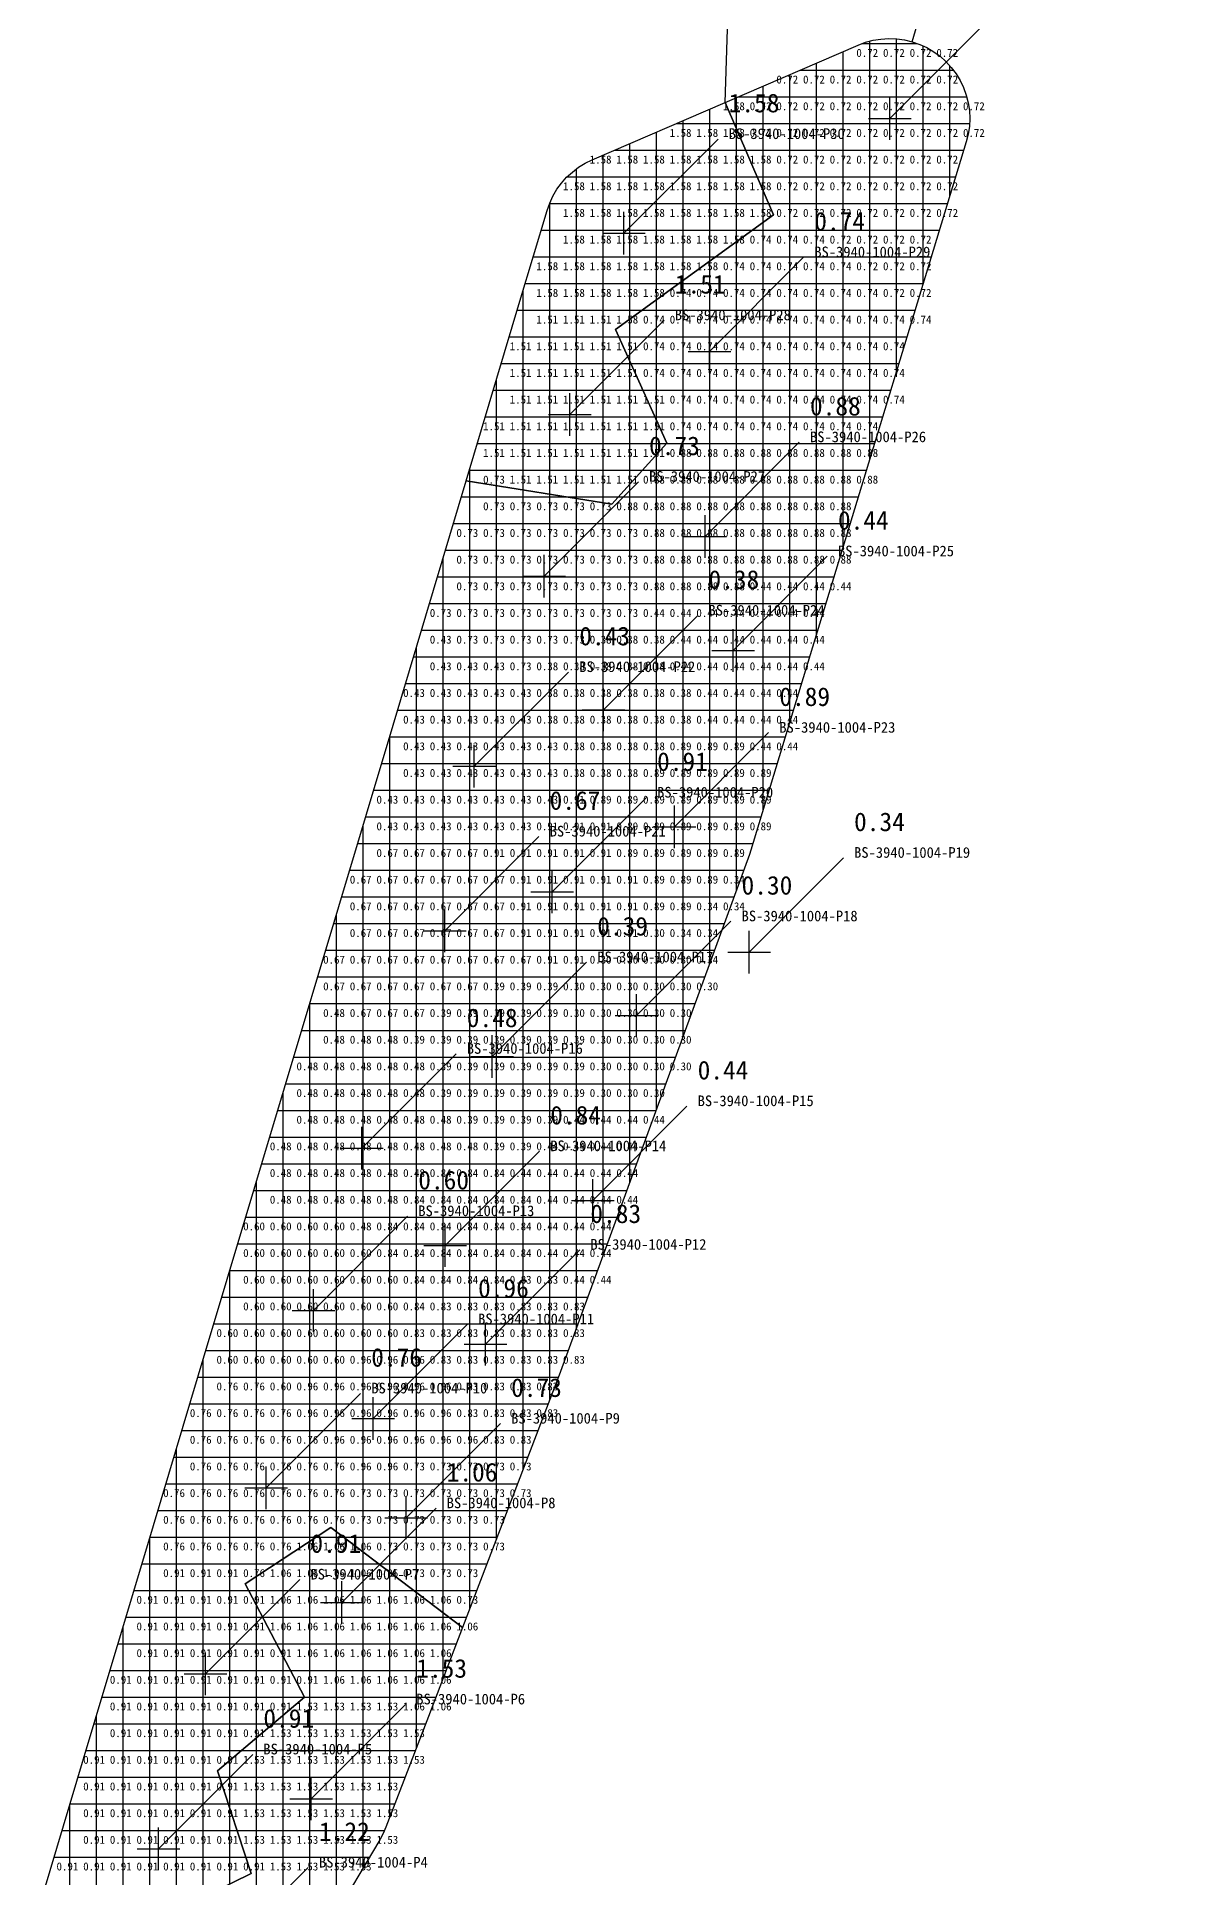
# Model space of a CAD drawing. Header units: metres. Extents: x 470084 to 470142, y 4349613 to 4349769.
# Drawn here: x 470087.8 to 470130.5, y 4349665.2 to 4349734.3 of the extents above; entities that cross this region are included whole.
import ezdxf

# ---------------------------------------------------------------- set-up
doc = ezdxf.new("R2010")
doc.units = ezdxf.units.M
for name, color, linetype in [('0.500-1.000', 4, 'Continuous'), ('1.500-3.000', 1, 'Continuous'), ('点', 7, 'Continuous'), ('爆区方格网', 7, 'Continuous'), ('线条', 7, 'Continuous'), ('钻孔', 7, 'Continuous')]:
    doc.layers.add(name, color=color, linetype=linetype)
doc.styles.add('CN_TTF', font='simsunb.ttf')

msp = doc.modelspace()

# ---------------------------------------------------------------- linework, layer by layer
at = {"layer": '0.500-1.000', "color": 4, "lineweight": 30}
msp.add_lwpolyline([(470087.759, 4349663.829), (470089.763, 4349670.521), (470091.844, 4349677.467), (470093.825, 4349684.084), (470093.825, 4349684.084), (470097.047, 4349694.843), (470101.122, 4349708.447), (470103.864, 4349717.603), (470109.324, 4349716.733), (470111.386, 4349719.019), (470109.463, 4349723.279), (470115.395, 4349727.574), (470113.577, 4349731.79), (470118.566, 4349733.942), (470118.844, 4349734.046), (470119.13, 4349734.121), (470119.423, 4349734.169), (470119.719, 4349734.187), (470120.015, 4349734.176), (470120.308, 4349734.135), (470120.597, 4349734.066), (470120.877, 4349733.969), (470121.146, 4349733.845), (470121.401, 4349733.694), (470121.641, 4349733.52), (470121.862, 4349733.322), (470122.062, 4349733.104), (470122.24, 4349732.867), (470122.393, 4349732.613), (470122.521, 4349732.346), (470122.622, 4349732.067), (470122.695, 4349731.78), (470122.739, 4349731.487), (470122.754, 4349731.191), (470122.74, 4349730.895), (470122.696, 4349730.601), (470122.624, 4349730.314), (470120.571, 4349723.564), (470119.134, 4349718.839), (470116.335, 4349709.639), (470114.544, 4349703.752), (470114.492, 4349703.595), (470112.368, 4349697.785), (470110.911, 4349693.801), (470109.265, 4349689.299), (470107.405, 4349684.209), (470107.388, 4349684.166), (470106.038, 4349680.64), (470103.726, 4349674.605), (470098.792, 4349678.363), (470095.576, 4349676.248), (470097.8, 4349671.997), (470094.541, 4349669.234), (470095.797, 4349665.392), (470090.837, 4349662.953)], dxfattribs=at)
at = {"layer": '1.500-3.000', "color": 1, "lineweight": 30}
msp.add_lwpolyline([(470103.864, 4349717.603), (470105.883, 4349724.344), (470106.901, 4349727.745), (470106.998, 4349728.019), (470107.121, 4349728.282), (470107.269, 4349728.533), (470107.44, 4349728.768), (470107.633, 4349728.985), (470107.847, 4349729.182), (470108.078, 4349729.358), (470108.326, 4349729.511), (470108.587, 4349729.639), (470113.577, 4349731.79), (470115.395, 4349727.574), (470109.463, 4349723.279), (470111.386, 4349719.019), (470109.324, 4349716.733), (470103.864, 4349717.603)], close=True, dxfattribs=at)
msp.add_lwpolyline([(470090.837, 4349662.953), (470095.797, 4349665.392), (470094.541, 4349669.234), (470097.8, 4349671.997), (470095.576, 4349676.248), (470098.792, 4349678.363), (470103.726, 4349674.605), (470102.45, 4349671.275), (470100.857, 4349667.118), (470100.755, 4349666.881), (470100.632, 4349666.654), (470098.808, 4349663.596)], dxfattribs=at)
at = {"layer": '爆区方格网', "color": 4}
for p, q in [((470118.722, 4349734), (470120.787, 4349734)), ((470119, 4349718.4), (470119, 4349734.087)), ((470120, 4349721.687), (470120, 4349734.176)), ((470117, 4349711.825), (470117, 4349733.266)), ((470118, 4349715.113), (470118, 4349733.698)), ((470121, 4349724.975), (470121, 4349733.912)), ((470116, 4349708.538), (470116, 4349732.835)), ((470116.382, 4349733), (470122.14, 4349733)), ((470122, 4349728.262), (470122, 4349733.171)), ((470114, 4349730.808), (470114, 4349731.973)), ((470114.063, 4349732), (470122.639, 4349732)), ((470115, 4349728.489), (470115, 4349732.404)), ((470113.917, 4349731), (470122.745, 4349731)), ((470114.349, 4349730), (470122.529, 4349730)), ((470114.78, 4349729), (470122.224, 4349729)), ((470115.211, 4349728), (470121.92, 4349728)), ((470115, 4349705.25), (470115, 4349727.288)), ((470114, 4349702.25), (470114, 4349726.564)), ((470114.602, 4349727), (470121.616, 4349727)), ((470113, 4349699.515), (470113, 4349725.84)), ((470113.221, 4349726), (470121.312, 4349726)), ((470111.84, 4349725), (470121.008, 4349725)), ((470112, 4349696.779), (470112, 4349725.116)), ((470111, 4349719.873), (470111, 4349724.391)), ((470110, 4349722.089), (470110, 4349723.667)), ((470110.459, 4349724), (470120.703, 4349724)), ((470109.589, 4349723), (470120.399, 4349723)), ((470110.04, 4349722), (470120.095, 4349722)), ((470110.492, 4349721), (470119.791, 4349721)), ((470110.943, 4349720), (470119.487, 4349720)), ((470111.369, 4349719), (470119.183, 4349719)), ((470111, 4349694.044), (470111, 4349718.591)), ((470104, 4349675.321), (470104, 4349717.582)), ((470105, 4349677.931), (470105, 4349717.422)), ((470110, 4349691.308), (470110, 4349717.482)), ((470110.467, 4349718), (470118.878, 4349718)), ((470103.683, 4349717), (470107.647, 4349717)), ((470106, 4349680.541), (470106, 4349717.263)), ((470107, 4349683.152), (470107, 4349717.103)), ((470108, 4349685.838), (470108, 4349716.944)), ((470109, 4349688.573), (470109, 4349716.784)), ((470109.566, 4349717), (470118.574, 4349717)), ((470103.384, 4349716), (470118.27, 4349716)), ((470103, 4349675.157), (470103, 4349714.719)), ((470103.084, 4349715), (470117.966, 4349715)), ((470102.785, 4349714), (470117.662, 4349714)), ((470102.485, 4349713), (470117.357, 4349713)), ((470102.186, 4349712), (470117.053, 4349712)), ((470102, 4349675.919), (470102, 4349711.38)), ((470101.886, 4349711), (470116.749, 4349711)), ((470101.587, 4349710), (470116.445, 4349710)), ((470101.287, 4349709), (470116.141, 4349709)), ((470100.988, 4349708), (470115.836, 4349708)), ((470101, 4349676.681), (470101, 4349708.041)), ((470100.688, 4349707), (470115.532, 4349707)), ((470100.389, 4349706), (470115.228, 4349706)), ((470100.089, 4349705), (470114.924, 4349705)), ((470100, 4349677.442), (470100, 4349704.702)), ((470099.79, 4349704), (470114.62, 4349704)), ((470099.49, 4349703), (470114.274, 4349703)), ((470099.191, 4349702), (470113.909, 4349702)), ((470098.891, 4349701), (470113.543, 4349701)), ((470099, 4349678.204), (470099, 4349701.363)), ((470098.592, 4349700), (470113.177, 4349700)), ((470098.292, 4349699), (470112.812, 4349699)), ((470097.993, 4349698), (470112.446, 4349698)), ((470098, 4349677.842), (470098, 4349698.024)), ((470097.693, 4349697), (470112.081, 4349697)), ((470097.394, 4349696), (470111.715, 4349696)), ((470097, 4349677.184), (470097, 4349694.685)), ((470097.094, 4349695), (470111.35, 4349695)), ((470096.795, 4349694), (470110.984, 4349694)), ((470096.495, 4349693), (470110.618, 4349693)), ((470096.196, 4349692), (470110.253, 4349692)), ((470096, 4349676.527), (470096, 4349691.346)), ((470095.896, 4349691), (470109.887, 4349691)), ((470095.597, 4349690), (470109.522, 4349690)), ((470095.297, 4349689), (470109.156, 4349689)), ((470094.998, 4349688), (470108.791, 4349688)), ((470095, 4349669.624), (470095, 4349688.007)), ((470094.699, 4349687), (470108.425, 4349687)), ((470094.399, 4349686), (470108.059, 4349686)), ((470094.1, 4349685), (470107.694, 4349685)), ((470094, 4349664.508), (470094, 4349684.668)), ((470093.8, 4349684), (470107.325, 4349684)), ((470093.501, 4349683), (470106.942, 4349683)), ((470093.201, 4349682), (470106.559, 4349682)), ((470092.902, 4349681), (470106.176, 4349681)), ((470093, 4349664.016), (470093, 4349681.329)), ((470092.602, 4349680), (470105.793, 4349680)), ((470092.303, 4349679), (470105.409, 4349679)), ((470092, 4349663.524), (470092, 4349677.99)), ((470092.003, 4349678), (470098.24, 4349678)), ((470099.268, 4349678), (470105.026, 4349678)), ((470091.704, 4349677), (470096.72, 4349677)), ((470100.581, 4349677), (470104.643, 4349677)), ((470091.404, 4349676), (470095.706, 4349676)), ((470101.894, 4349676), (470104.26, 4349676)), ((470096, 4349670.471), (470096, 4349675.438)), ((470091, 4349663.033), (470091, 4349674.651)), ((470091.105, 4349675), (470096.229, 4349675)), ((470103.206, 4349675), (470103.877, 4349675)), ((470090.805, 4349674), (470096.752, 4349674)), ((470097, 4349671.319), (470097, 4349673.527)), ((470090.506, 4349673), (470097.276, 4349673)), ((470090.206, 4349672), (470097.799, 4349672)), ((470090, 4349663.191), (470090, 4349671.312)), ((470089.907, 4349671), (470096.624, 4349671)), ((470089.607, 4349670), (470095.444, 4349670)), ((470089.308, 4349669), (470094.617, 4349669)), ((470089, 4349663.475), (470089, 4349667.973)), ((470089.008, 4349668), (470094.944, 4349668)), ((470095, 4349665), (470095, 4349667.83)), ((470088.709, 4349667), (470095.271, 4349667)), ((470088.409, 4349666), (470095.598, 4349666))]:
    msp.add_line(p, q, dxfattribs=at)
at = {"layer": '爆区方格网', "color": 1}
for p, q in [((470113, 4349725.84), (470113, 4349731.542)), ((470111, 4349724.391), (470111, 4349730.679)), ((470111.744, 4349731), (470113.917, 4349731)), ((470112, 4349725.116), (470112, 4349731.11)), ((470114, 4349726.564), (470114, 4349730.808)), ((470109, 4349716.784), (470109, 4349729.817)), ((470109.425, 4349730), (470114.349, 4349730)), ((470110, 4349723.667), (470110, 4349730.248)), ((470108, 4349716.944), (470108, 4349729.299)), ((470107.65, 4349729), (470114.78, 4349729)), ((470115, 4349727.288), (470115, 4349728.489)), ((470106.991, 4349728), (470115.211, 4349728)), ((470107, 4349717.103), (470107, 4349728.023)), ((470106.678, 4349727), (470114.602, 4349727)), ((470106.379, 4349726), (470113.221, 4349726)), ((470106.079, 4349725), (470111.84, 4349725)), ((470106, 4349717.263), (470106, 4349724.736)), ((470105.78, 4349724), (470110.459, 4349724)), ((470105.48, 4349723), (470109.589, 4349723)), ((470105.181, 4349722), (470110.04, 4349722)), ((470110, 4349717.482), (470110, 4349722.089)), ((470104.881, 4349721), (470110.492, 4349721)), ((470105, 4349717.422), (470105, 4349721.397)), ((470104.582, 4349720), (470110.943, 4349720)), ((470111, 4349718.591), (470111, 4349719.873)), ((470104.282, 4349719), (470111.369, 4349719)), ((470103.983, 4349718), (470110.467, 4349718)), ((470104, 4349717.582), (470104, 4349718.058)), ((470107.647, 4349717), (470109.566, 4349717)), ((470099, 4349663.918), (470099, 4349678.204)), ((470098, 4349662.241), (470098, 4349677.842)), ((470098.24, 4349678), (470099.268, 4349678)), ((470100, 4349665.594), (470100, 4349677.442)), ((470096.72, 4349677), (470100.581, 4349677)), ((470097, 4349673.527), (470097, 4349677.184)), ((470101, 4349667.49), (470101, 4349676.681)), ((470095.706, 4349676), (470101.894, 4349676)), ((470096, 4349675.438), (470096, 4349676.527)), ((470102, 4349670.1), (470102, 4349675.919)), ((470096.229, 4349675), (470103.206, 4349675)), ((470103, 4349672.71), (470103, 4349675.157)), ((470096.752, 4349674), (470103.494, 4349674)), ((470097.276, 4349673), (470103.111, 4349673)), ((470097.799, 4349672), (470102.728, 4349672)), ((470097, 4349660.565), (470097, 4349671.319)), ((470096, 4349658.9), (470096, 4349670.471)), ((470096.624, 4349671), (470102.345, 4349671)), ((470095.444, 4349670), (470101.962, 4349670)), ((470095, 4349667.83), (470095, 4349669.624)), ((470094.617, 4349669), (470101.579, 4349669)), ((470094.944, 4349668), (470101.195, 4349668)), ((470095.271, 4349667), (470100.806, 4349667)), ((470095.598, 4349666), (470100.242, 4349666))]:
    msp.add_line(p, q, dxfattribs=at)
at = {"layer": '线条', "color": 7}
for p, q in [((470120.597, 4349734.066), (470130.46, 4349768.411)), ((470113.577, 4349731.79), (470114.64, 4349764.168))]:
    msp.add_line(p, q, dxfattribs=at)
at = {"layer": '钻孔', "color": 4}
for p, q in [((470119.754, 4349731.187), (470123.29, 4349734.723)), ((470119.754, 4349730.387), (470119.754, 4349731.987)), ((470118.954, 4349731.187), (470120.554, 4349731.187)), ((470112.986, 4349722.45), (470116.522, 4349725.986)), ((470112.986, 4349721.65), (470112.986, 4349723.25)), ((470112.186, 4349722.45), (470113.786, 4349722.45)), ((470112.825, 4349715.517), (470116.361, 4349719.053)), ((470106.788, 4349714.031), (470110.324, 4349717.567)), ((470112.825, 4349714.717), (470112.825, 4349716.317)), ((470112.025, 4349715.517), (470113.625, 4349715.517)), ((470106.788, 4349713.231), (470106.788, 4349714.831)), ((470105.988, 4349714.031), (470107.588, 4349714.031)), ((470111.674, 4349704.625), (470115.21, 4349708.161)), ((470107.09, 4349702.191), (470110.626, 4349705.727)), ((470111.674, 4349703.825), (470111.674, 4349705.425)), ((470103.06, 4349700.731), (470106.596, 4349704.267)), ((470110.874, 4349704.625), (470112.474, 4349704.625)), ((470107.09, 4349701.391), (470107.09, 4349702.991)), ((470103.06, 4349699.931), (470103.06, 4349701.531)), ((470106.29, 4349702.191), (470107.89, 4349702.191)), ((470102.26, 4349700.731), (470103.86, 4349700.731)), ((470103.082, 4349688.933), (470106.618, 4349692.469)), ((470098.132, 4349686.498), (470101.668, 4349690.034)), ((470103.082, 4349688.133), (470103.082, 4349689.733)), ((470102.282, 4349688.933), (470103.882, 4349688.933)), ((470104.587, 4349685.239), (470108.123, 4349688.775)), ((470098.132, 4349685.698), (470098.132, 4349687.298)), ((470097.332, 4349686.498), (470098.932, 4349686.498)), ((470100.375, 4349682.444), (470103.911, 4349685.98)), ((470104.587, 4349684.439), (470104.587, 4349686.039)), ((470103.787, 4349685.239), (470105.387, 4349685.239)), ((470096.367, 4349679.851), (470099.903, 4349683.387)), ((470100.375, 4349681.644), (470100.375, 4349683.244)), ((470099.575, 4349682.444), (470101.175, 4349682.444)), ((470101.614, 4349678.719), (470105.15, 4349682.255)), ((470096.367, 4349679.051), (470096.367, 4349680.651)), ((470095.567, 4349679.851), (470097.167, 4349679.851)), ((470101.614, 4349677.919), (470101.614, 4349679.519)), ((470100.814, 4349678.719), (470102.414, 4349678.719)), ((470094.087, 4349672.873), (470097.623, 4349676.409)), ((470094.087, 4349672.073), (470094.087, 4349673.673)), ((470093.287, 4349672.873), (470094.887, 4349672.873)), ((470092.321, 4349666.316), (470095.857, 4349669.852)), ((470092.321, 4349665.516), (470092.321, 4349667.116)), ((470091.521, 4349666.316), (470093.121, 4349666.316))]:
    msp.add_line(p, q, dxfattribs=at)
at = {"layer": '钻孔', "color": 1}
for p, q in [((470109.775, 4349726.884), (470113.311, 4349730.42)), ((470109.775, 4349726.084), (470109.775, 4349727.684)), ((470108.975, 4349726.884), (470110.575, 4349726.884)), ((470107.754, 4349720.089), (470111.29, 4349723.625)), ((470107.754, 4349719.289), (470107.754, 4349720.889)), ((470106.954, 4349720.089), (470108.554, 4349720.089)), ((470098.056, 4349668.191), (470101.592, 4349671.727)), ((470098.056, 4349667.391), (470098.056, 4349668.991)), ((470097.256, 4349668.191), (470098.856, 4349668.191))]:
    msp.add_line(p, q, dxfattribs=at)
at = {"layer": '钻孔', "color": 8}
for p, q in [((470113.874, 4349711.238), (470117.41, 4349714.774)), ((470109.017, 4349709.016), (470112.553, 4349712.552)), ((470113.874, 4349710.438), (470113.874, 4349712.038)), ((470113.074, 4349711.238), (470114.674, 4349711.238)), ((470104.17, 4349706.899), (470107.706, 4349710.435)), ((470109.017, 4349708.216), (470109.017, 4349709.816)), ((470108.217, 4349709.016), (470109.817, 4349709.016)), ((470104.17, 4349706.099), (470104.17, 4349707.699)), ((470103.37, 4349706.899), (470104.97, 4349706.899)), ((470114.478, 4349699.933), (470118.014, 4349703.469)), ((470110.258, 4349697.553), (470113.794, 4349701.089)), ((470114.478, 4349699.133), (470114.478, 4349700.733)), ((470104.844, 4349696.018), (470108.38, 4349699.554)), ((470113.678, 4349699.933), (470115.278, 4349699.933)), ((470110.258, 4349696.753), (470110.258, 4349698.353)), ((470109.458, 4349697.553), (470111.058, 4349697.553)), ((470104.844, 4349695.218), (470104.844, 4349696.818)), ((470099.951, 4349692.584), (470103.487, 4349696.12)), ((470104.044, 4349696.018), (470105.644, 4349696.018)), ((470108.611, 4349690.622), (470112.147, 4349694.158)), ((470099.951, 4349691.784), (470099.951, 4349693.384)), ((470099.151, 4349692.584), (470100.751, 4349692.584)), ((470108.611, 4349689.822), (470108.611, 4349691.422)), ((470107.811, 4349690.622), (470109.411, 4349690.622))]:
    msp.add_line(p, q, dxfattribs=at)
at = {"layer": '钻孔', "color": 5}
for p, q in [((470099.198, 4349675.547), (470102.734, 4349679.083)), ((470099.198, 4349674.747), (470099.198, 4349676.347)), ((470098.398, 4349675.547), (470099.998, 4349675.547)), ((470094.407, 4349662.074), (470097.943, 4349665.61))]:
    msp.add_line(p, q, dxfattribs=at)

# ---------------------------------------------------------------- texts
at = {"layer": '点', "color": 4, "style": 'CN_TTF'}
for s, p in [('0.72', (470118.5, 4349733.5)), ('0.72', (470119.5, 4349733.5)), ('0.72', (470120.5, 4349733.5)), ('0.72', (470121.5, 4349733.5)), ('0.72', (470115.5, 4349732.5)), ('0.72', (470116.5, 4349732.5)), ('0.72', (470117.5, 4349732.5)), ('0.72', (470118.5, 4349732.5)), ('0.72', (470119.5, 4349732.5)), ('0.72', (470120.5, 4349732.5)), ('0.72', (470121.5, 4349732.5)), ('0.72', (470114.5, 4349731.5)), ('0.72', (470115.5, 4349731.5)), ('0.72', (470116.5, 4349731.5)), ('0.72', (470117.5, 4349731.5)), ('0.72', (470118.5, 4349731.5)), ('0.72', (470119.5, 4349731.5)), ('0.72', (470120.5, 4349731.5)), ('0.72', (470121.5, 4349731.5)), ('0.72', (470122.5, 4349731.5)), ('0.72', (470114.5, 4349730.5)), ('0.72', (470115.5, 4349730.5)), ('0.72', (470116.5, 4349730.5)), ('0.72', (470117.5, 4349730.5)), ('0.72', (470118.5, 4349730.5)), ('0.72', (470119.5, 4349730.5)), ('0.72', (470120.5, 4349730.5)), ('0.72', (470121.5, 4349730.5)), ('0.72', (470122.5, 4349730.5)), ('0.72', (470115.5, 4349729.5)), ('0.72', (470116.5, 4349729.5)), ('0.72', (470117.5, 4349729.5)), ('0.72', (470118.5, 4349729.5)), ('0.72', (470119.5, 4349729.5)), ('0.72', (470120.5, 4349729.5)), ('0.72', (470121.5, 4349729.5)), ('0.72', (470115.5, 4349728.5)), ('0.72', (470116.5, 4349728.5)), ('0.72', (470117.5, 4349728.5)), ('0.72', (470118.5, 4349728.5)), ('0.72', (470119.5, 4349728.5)), ('0.72', (470120.5, 4349728.5)), ('0.72', (470121.5, 4349728.5)), ('0.72', (470115.5, 4349727.5)), ('0.72', (470116.5, 4349727.5)), ('0.72', (470117.5, 4349727.5)), ('0.72', (470118.5, 4349727.5)), ('0.72', (470119.5, 4349727.5)), ('0.72', (470120.5, 4349727.5)), ('0.72', (470121.5, 4349727.5)), ('0.74', (470114.5, 4349726.5)), ('0.74', (470115.5, 4349726.5)), ('0.74', (470116.5, 4349726.5)), ('0.72', (470117.5, 4349726.5)), ('0.72', (470118.5, 4349726.5)), ('0.72', (470119.5, 4349726.5)), ('0.72', (470120.5, 4349726.5)), ('0.74', (470113.5, 4349725.5)), ('0.74', (470114.5, 4349725.5)), ('0.74', (470115.5, 4349725.5)), ('0.74', (470116.5, 4349725.5)), ('0.74', (470117.5, 4349725.5)), ('0.72', (470118.5, 4349725.5)), ('0.72', (470119.5, 4349725.5)), ('0.72', (470120.5, 4349725.5)), ('0.74', (470111.5, 4349724.5)), ('0.74', (470112.5, 4349724.5)), ('0.74', (470113.5, 4349724.5)), ('0.74', (470114.5, 4349724.5)), ('0.74', (470115.5, 4349724.5)), ('0.74', (470116.5, 4349724.5)), ('0.74', (470117.5, 4349724.5)), ('0.74', (470118.5, 4349724.5)), ('0.72', (470119.5, 4349724.5)), ('0.72', (470120.5, 4349724.5)), ('0.74', (470110.5, 4349723.5)), ('0.74', (470111.5, 4349723.5)), ('0.74', (470112.5, 4349723.5)), ('0.74', (470113.5, 4349723.5)), ('0.74', (470114.5, 4349723.5)), ('0.74', (470115.5, 4349723.5)), ('0.74', (470116.5, 4349723.5)), ('0.74', (470117.5, 4349723.5)), ('0.74', (470118.5, 4349723.5)), ('0.74', (470119.5, 4349723.5)), ('0.74', (470120.5, 4349723.5)), ('0.74', (470110.5, 4349722.5)), ('0.74', (470111.5, 4349722.5)), ('0.74', (470112.5, 4349722.5)), ('0.74', (470113.5, 4349722.5)), ('0.74', (470114.5, 4349722.5)), ('0.74', (470115.5, 4349722.5)), ('0.74', (470116.5, 4349722.5)), ('0.74', (470117.5, 4349722.5)), ('0.74', (470118.5, 4349722.5)), ('0.74', (470119.5, 4349722.5)), ('0.74', (470110.5, 4349721.5)), ('0.74', (470111.5, 4349721.5)), ('0.74', (470112.5, 4349721.5)), ('0.74', (470113.5, 4349721.5)), ('0.74', (470114.5, 4349721.5)), ('0.74', (470115.5, 4349721.5)), ('0.74', (470116.5, 4349721.5)), ('0.74', (470117.5, 4349721.5)), ('0.74', (470118.5, 4349721.5)), ('0.74', (470119.5, 4349721.5)), ('0.74', (470111.5, 4349720.5)), ('0.74', (470112.5, 4349720.5)), ('0.74', (470113.5, 4349720.5)), ('0.74', (470114.5, 4349720.5)), ('0.74', (470115.5, 4349720.5)), ('0.74', (470116.5, 4349720.5)), ('0.74', (470117.5, 4349720.5)), ('0.74', (470118.5, 4349720.5)), ('0.74', (470119.5, 4349720.5)), ('0.74', (470111.5, 4349719.5)), ('0.74', (470112.5, 4349719.5)), ('0.74', (470113.5, 4349719.5)), ('0.74', (470114.5, 4349719.5)), ('0.74', (470115.5, 4349719.5)), ('0.74', (470116.5, 4349719.5)), ('0.74', (470117.5, 4349719.5)), ('0.74', (470118.5, 4349719.5)), ('0.88', (470111.5, 4349718.5)), ('0.88', (470112.5, 4349718.5)), ('0.88', (470113.5, 4349718.5)), ('0.88', (470114.5, 4349718.5)), ('0.88', (470115.5, 4349718.5)), ('0.88', (470116.5, 4349718.5)), ('0.88', (470117.5, 4349718.5)), ('0.88', (470118.5, 4349718.5)), ('0.73', (470104.5, 4349717.5)), ('0.88', (470110.5, 4349717.5)), ('0.88', (470111.5, 4349717.5)), ('0.88', (470112.5, 4349717.5)), ('0.88', (470113.5, 4349717.5)), ('0.88', (470114.5, 4349717.5)), ('0.88', (470115.5, 4349717.5)), ('0.88', (470116.5, 4349717.5)), ('0.88', (470117.5, 4349717.5)), ('0.88', (470118.5, 4349717.5)), ('0.73', (470104.5, 4349716.5)), ('0.73', (470105.5, 4349716.5)), ('0.73', (470106.5, 4349716.5)), ('0.73', (470107.5, 4349716.5)), ('0.73', (470108.5, 4349716.5)), ('0.88', (470109.5, 4349716.5)), ('0.88', (470110.5, 4349716.5)), ('0.88', (470111.5, 4349716.5)), ('0.88', (470112.5, 4349716.5)), ('0.88', (470113.5, 4349716.5)), ('0.88', (470114.5, 4349716.5)), ('0.88', (470115.5, 4349716.5)), ('0.88', (470116.5, 4349716.5)), ('0.88', (470117.5, 4349716.5)), ('0.73', (470103.5, 4349715.5)), ('0.73', (470104.5, 4349715.5)), ('0.73', (470105.5, 4349715.5)), ('0.73', (470106.5, 4349715.5)), ('0.73', (470107.5, 4349715.5)), ('0.73', (470108.5, 4349715.5)), ('0.73', (470109.5, 4349715.5)), ('0.88', (470110.5, 4349715.5)), ('0.88', (470111.5, 4349715.5)), ('0.88', (470112.5, 4349715.5)), ('0.88', (470113.5, 4349715.5)), ('0.88', (470114.5, 4349715.5)), ('0.88', (470115.5, 4349715.5)), ('0.88', (470116.5, 4349715.5)), ('0.88', (470117.5, 4349715.5)), ('0.73', (470103.5, 4349714.5)), ('0.73', (470104.5, 4349714.5)), ('0.73', (470105.5, 4349714.5)), ('0.73', (470106.5, 4349714.5)), ('0.73', (470107.5, 4349714.5)), ('0.73', (470108.5, 4349714.5)), ('0.73', (470109.5, 4349714.5)), ('0.88', (470110.5, 4349714.5)), ('0.88', (470111.5, 4349714.5)), ('0.88', (470112.5, 4349714.5)), ('0.88', (470113.5, 4349714.5)), ('0.88', (470114.5, 4349714.5)), ('0.88', (470115.5, 4349714.5)), ('0.88', (470116.5, 4349714.5)), ('0.88', (470117.5, 4349714.5)), ('0.73', (470103.5, 4349713.5)), ('0.73', (470104.5, 4349713.5)), ('0.73', (470105.5, 4349713.5)), ('0.73', (470106.5, 4349713.5)), ('0.73', (470107.5, 4349713.5)), ('0.73', (470108.5, 4349713.5)), ('0.73', (470109.5, 4349713.5)), ('0.88', (470110.5, 4349713.5)), ('0.88', (470111.5, 4349713.5)), ('0.88', (470112.5, 4349713.5)), ('0.88', (470113.5, 4349713.5)), ('0.44', (470114.5, 4349713.5)), ('0.44', (470115.5, 4349713.5)), ('0.44', (470116.5, 4349713.5)), ('0.44', (470117.5, 4349713.5)), ('0.73', (470102.5, 4349712.5)), ('0.73', (470103.5, 4349712.5)), ('0.73', (470104.5, 4349712.5)), ('0.73', (470105.5, 4349712.5)), ('0.73', (470106.5, 4349712.5)), ('0.73', (470107.5, 4349712.5)), ('0.73', (470108.5, 4349712.5)), ('0.73', (470109.5, 4349712.5)), ('0.44', (470110.5, 4349712.5)), ('0.44', (470111.5, 4349712.5)), ('0.44', (470112.5, 4349712.5)), ('0.44', (470113.5, 4349712.5)), ('0.44', (470114.5, 4349712.5)), ('0.44', (470115.5, 4349712.5)), ('0.44', (470116.5, 4349712.5)), ('0.43', (470102.5, 4349711.5)), ('0.73', (470103.5, 4349711.5)), ('0.73', (470104.5, 4349711.5)), ('0.73', (470105.5, 4349711.5)), ('0.73', (470106.5, 4349711.5)), ('0.73', (470107.5, 4349711.5)), ('0.38', (470108.5, 4349711.5)), ('0.38', (470109.5, 4349711.5)), ('0.38', (470110.5, 4349711.5)), ('0.44', (470111.5, 4349711.5)), ('0.44', (470112.5, 4349711.5)), ('0.44', (470113.5, 4349711.5)), ('0.44', (470114.5, 4349711.5)), ('0.44', (470115.5, 4349711.5)), ('0.44', (470116.5, 4349711.5)), ('0.43', (470102.5, 4349710.5)), ('0.43', (470103.5, 4349710.5)), ('0.43', (470104.5, 4349710.5)), ('0.73', (470105.5, 4349710.5)), ('0.38', (470106.5, 4349710.5)), ('0.38', (470107.5, 4349710.5)), ('0.38', (470108.5, 4349710.5)), ('0.38', (470109.5, 4349710.5)), ('0.38', (470110.5, 4349710.5)), ('0.44', (470111.5, 4349710.5)), ('0.44', (470112.5, 4349710.5)), ('0.44', (470113.5, 4349710.5)), ('0.44', (470114.5, 4349710.5)), ('0.44', (470115.5, 4349710.5)), ('0.44', (470116.5, 4349710.5)), ('0.43', (470101.5, 4349709.5)), ('0.43', (470102.5, 4349709.5)), ('0.43', (470103.5, 4349709.5)), ('0.43', (470104.5, 4349709.5)), ('0.43', (470105.5, 4349709.5)), ('0.38', (470106.5, 4349709.5)), ('0.38', (470107.5, 4349709.5)), ('0.38', (470108.5, 4349709.5)), ('0.38', (470109.5, 4349709.5)), ('0.38', (470110.5, 4349709.5)), ('0.38', (470111.5, 4349709.5)), ('0.44', (470112.5, 4349709.5)), ('0.44', (470113.5, 4349709.5)), ('0.44', (470114.5, 4349709.5)), ('0.44', (470115.5, 4349709.5)), ('0.43', (470101.5, 4349708.5)), ('0.43', (470102.5, 4349708.5)), ('0.43', (470103.5, 4349708.5)), ('0.43', (470104.5, 4349708.5)), ('0.43', (470105.5, 4349708.5)), ('0.38', (470106.5, 4349708.5)), ('0.38', (470107.5, 4349708.5)), ('0.38', (470108.5, 4349708.5)), ('0.38', (470109.5, 4349708.5)), ('0.38', (470110.5, 4349708.5)), ('0.38', (470111.5, 4349708.5)), ('0.44', (470112.5, 4349708.5)), ('0.44', (470113.5, 4349708.5)), ('0.44', (470114.5, 4349708.5)), ('0.44', (470115.5, 4349708.5)), ('0.43', (470101.5, 4349707.5)), ('0.43', (470102.5, 4349707.5)), ('0.43', (470103.5, 4349707.5)), ('0.43', (470104.5, 4349707.5)), ('0.43', (470105.5, 4349707.5)), ('0.43', (470106.5, 4349707.5)), ('0.38', (470107.5, 4349707.5)), ('0.38', (470108.5, 4349707.5)), ('0.38', (470109.5, 4349707.5)), ('0.38', (470110.5, 4349707.5)), ('0.89', (470111.5, 4349707.5)), ('0.89', (470112.5, 4349707.5)), ('0.89', (470113.5, 4349707.5)), ('0.44', (470114.5, 4349707.5)), ('0.44', (470115.5, 4349707.5)), ('0.43', (470101.5, 4349706.5)), ('0.43', (470102.5, 4349706.5)), ('0.43', (470103.5, 4349706.5)), ('0.43', (470104.5, 4349706.5)), ('0.43', (470105.5, 4349706.5)), ('0.43', (470106.5, 4349706.5)), ('0.38', (470107.5, 4349706.5)), ('0.38', (470108.5, 4349706.5)), ('0.38', (470109.5, 4349706.5)), ('0.89', (470110.5, 4349706.5)), ('0.89', (470111.5, 4349706.5)), ('0.89', (470112.5, 4349706.5)), ('0.89', (470113.5, 4349706.5)), ('0.89', (470114.5, 4349706.5)), ('0.43', (470100.5, 4349705.5)), ('0.43', (470101.5, 4349705.5)), ('0.43', (470102.5, 4349705.5)), ('0.43', (470103.5, 4349705.5)), ('0.43', (470104.5, 4349705.5)), ('0.43', (470105.5, 4349705.5)), ('0.43', (470106.5, 4349705.5)), ('0.91', (470107.5, 4349705.5)), ('0.89', (470108.5, 4349705.5)), ('0.89', (470109.5, 4349705.5)), ('0.89', (470110.5, 4349705.5)), ('0.89', (470111.5, 4349705.5)), ('0.89', (470112.5, 4349705.5)), ('0.89', (470113.5, 4349705.5)), ('0.89', (470114.5, 4349705.5)), ('0.43', (470100.5, 4349704.5)), ('0.43', (470101.5, 4349704.5)), ('0.43', (470102.5, 4349704.5)), ('0.43', (470103.5, 4349704.5)), ('0.43', (470104.5, 4349704.5)), ('0.43', (470105.5, 4349704.5)), ('0.91', (470106.5, 4349704.5)), ('0.91', (470107.5, 4349704.5)), ('0.91', (470108.5, 4349704.5)), ('0.89', (470109.5, 4349704.5)), ('0.89', (470110.5, 4349704.5)), ('0.89', (470111.5, 4349704.5)), ('0.89', (470112.5, 4349704.5)), ('0.89', (470113.5, 4349704.5)), ('0.89', (470114.5, 4349704.5)), ('0.67', (470100.5, 4349703.5)), ('0.67', (470101.5, 4349703.5)), ('0.67', (470102.5, 4349703.5)), ('0.67', (470103.5, 4349703.5)), ('0.91', (470104.5, 4349703.5)), ('0.91', (470105.5, 4349703.5)), ('0.91', (470106.5, 4349703.5)), ('0.91', (470107.5, 4349703.5)), ('0.91', (470108.5, 4349703.5)), ('0.89', (470109.5, 4349703.5)), ('0.89', (470110.5, 4349703.5)), ('0.89', (470111.5, 4349703.5)), ('0.89', (470112.5, 4349703.5)), ('0.89', (470113.5, 4349703.5)), ('0.67', (470099.5, 4349702.5)), ('0.67', (470100.5, 4349702.5)), ('0.67', (470101.5, 4349702.5)), ('0.67', (470102.5, 4349702.5)), ('0.67', (470103.5, 4349702.5)), ('0.67', (470104.5, 4349702.5)), ('0.91', (470105.5, 4349702.5)), ('0.91', (470106.5, 4349702.5)), ('0.91', (470107.5, 4349702.5)), ('0.91', (470108.5, 4349702.5)), ('0.91', (470109.5, 4349702.5)), ('0.89', (470110.5, 4349702.5)), ('0.89', (470111.5, 4349702.5)), ('0.89', (470112.5, 4349702.5)), ('0.34', (470113.5, 4349702.5)), ('0.67', (470099.5, 4349701.5)), ('0.67', (470100.5, 4349701.5)), ('0.67', (470101.5, 4349701.5)), ('0.67', (470102.5, 4349701.5)), ('0.67', (470103.5, 4349701.5)), ('0.67', (470104.5, 4349701.5)), ('0.91', (470105.5, 4349701.5)), ('0.91', (470106.5, 4349701.5)), ('0.91', (470107.5, 4349701.5)), ('0.91', (470108.5, 4349701.5)), ('0.91', (470109.5, 4349701.5)), ('0.89', (470110.5, 4349701.5)), ('0.89', (470111.5, 4349701.5)), ('0.34', (470112.5, 4349701.5)), ('0.34', (470113.5, 4349701.5)), ('0.67', (470099.5, 4349700.5)), ('0.67', (470100.5, 4349700.5)), ('0.67', (470101.5, 4349700.5)), ('0.67', (470102.5, 4349700.5)), ('0.67', (470103.5, 4349700.5)), ('0.67', (470104.5, 4349700.5)), ('0.91', (470105.5, 4349700.5)), ('0.91', (470106.5, 4349700.5)), ('0.91', (470107.5, 4349700.5)), ('0.91', (470108.5, 4349700.5)), ('0.91', (470109.5, 4349700.5)), ('0.30', (470110.5, 4349700.5)), ('0.34', (470111.5, 4349700.5)), ('0.34', (470112.5, 4349700.5)), ('0.67', (470098.5, 4349699.5)), ('0.67', (470099.5, 4349699.5)), ('0.67', (470100.5, 4349699.5)), ('0.67', (470101.5, 4349699.5)), ('0.67', (470102.5, 4349699.5)), ('0.67', (470103.5, 4349699.5)), ('0.67', (470104.5, 4349699.5)), ('0.67', (470105.5, 4349699.5)), ('0.91', (470106.5, 4349699.5)), ('0.91', (470107.5, 4349699.5)), ('0.30', (470108.5, 4349699.5)), ('0.30', (470109.5, 4349699.5)), ('0.30', (470110.5, 4349699.5)), ('0.30', (470111.5, 4349699.5)), ('0.34', (470112.5, 4349699.5)), ('0.67', (470098.5, 4349698.5)), ('0.67', (470099.5, 4349698.5)), ('0.67', (470100.5, 4349698.5)), ('0.67', (470101.5, 4349698.5)), ('0.67', (470102.5, 4349698.5)), ('0.67', (470103.5, 4349698.5)), ('0.39', (470104.5, 4349698.5)), ('0.39', (470105.5, 4349698.5)), ('0.39', (470106.5, 4349698.5)), ('0.30', (470107.5, 4349698.5)), ('0.30', (470108.5, 4349698.5)), ('0.30', (470109.5, 4349698.5)), ('0.30', (470110.5, 4349698.5)), ('0.30', (470111.5, 4349698.5)), ('0.30', (470112.5, 4349698.5)), ('0.48', (470098.5, 4349697.5)), ('0.67', (470099.5, 4349697.5)), ('0.67', (470100.5, 4349697.5)), ('0.67', (470101.5, 4349697.5)), ('0.39', (470102.5, 4349697.5)), ('0.39', (470103.5, 4349697.5)), ('0.39', (470104.5, 4349697.5)), ('0.39', (470105.5, 4349697.5)), ('0.39', (470106.5, 4349697.5)), ('0.30', (470107.5, 4349697.5)), ('0.30', (470108.5, 4349697.5)), ('0.30', (470109.5, 4349697.5)), ('0.30', (470110.5, 4349697.5)), ('0.30', (470111.5, 4349697.5)), ('0.48', (470098.5, 4349696.5)), ('0.48', (470099.5, 4349696.5)), ('0.48', (470100.5, 4349696.5)), ('0.39', (470101.5, 4349696.5)), ('0.39', (470102.5, 4349696.5)), ('0.39', (470103.5, 4349696.5)), ('0.39', (470104.5, 4349696.5)), ('0.39', (470105.5, 4349696.5)), ('0.39', (470106.5, 4349696.5)), ('0.39', (470107.5, 4349696.5)), ('0.30', (470108.5, 4349696.5)), ('0.30', (470109.5, 4349696.5)), ('0.30', (470110.5, 4349696.5)), ('0.30', (470111.5, 4349696.5)), ('0.48', (470097.5, 4349695.5)), ('0.48', (470098.5, 4349695.5)), ('0.48', (470099.5, 4349695.5)), ('0.48', (470100.5, 4349695.5)), ('0.48', (470101.5, 4349695.5)), ('0.39', (470102.5, 4349695.5)), ('0.39', (470103.5, 4349695.5)), ('0.39', (470104.5, 4349695.5)), ('0.39', (470105.5, 4349695.5)), ('0.39', (470106.5, 4349695.5)), ('0.39', (470107.5, 4349695.5)), ('0.30', (470108.5, 4349695.5)), ('0.30', (470109.5, 4349695.5)), ('0.30', (470110.5, 4349695.5)), ('0.30', (470111.5, 4349695.5)), ('0.48', (470097.5, 4349694.5)), ('0.48', (470098.5, 4349694.5)), ('0.48', (470099.5, 4349694.5)), ('0.48', (470100.5, 4349694.5)), ('0.48', (470101.5, 4349694.5)), ('0.39', (470102.5, 4349694.5)), ('0.39', (470103.5, 4349694.5)), ('0.39', (470104.5, 4349694.5)), ('0.39', (470105.5, 4349694.5)), ('0.39', (470106.5, 4349694.5)), ('0.39', (470107.5, 4349694.5)), ('0.30', (470108.5, 4349694.5)), ('0.30', (470109.5, 4349694.5)), ('0.30', (470110.5, 4349694.5)), ('0.48', (470097.5, 4349693.5)), ('0.48', (470098.5, 4349693.5)), ('0.48', (470099.5, 4349693.5)), ('0.48', (470100.5, 4349693.5)), ('0.48', (470101.5, 4349693.5)), ('0.48', (470102.5, 4349693.5)), ('0.39', (470103.5, 4349693.5)), ('0.39', (470104.5, 4349693.5)), ('0.39', (470105.5, 4349693.5)), ('0.39', (470106.5, 4349693.5)), ('0.44', (470107.5, 4349693.5)), ('0.44', (470108.5, 4349693.5)), ('0.44', (470109.5, 4349693.5)), ('0.44', (470110.5, 4349693.5)), ('0.48', (470096.5, 4349692.5)), ('0.48', (470097.5, 4349692.5)), ('0.48', (470098.5, 4349692.5)), ('0.48', (470099.5, 4349692.5)), ('0.48', (470100.5, 4349692.5)), ('0.48', (470101.5, 4349692.5)), ('0.48', (470102.5, 4349692.5)), ('0.48', (470103.5, 4349692.5)), ('0.39', (470104.5, 4349692.5)), ('0.39', (470105.5, 4349692.5)), ('0.44', (470106.5, 4349692.5)), ('0.44', (470107.5, 4349692.5)), ('0.44', (470108.5, 4349692.5)), ('0.44', (470109.5, 4349692.5)), ('0.48', (470096.5, 4349691.5)), ('0.48', (470097.5, 4349691.5)), ('0.48', (470098.5, 4349691.5)), ('0.48', (470099.5, 4349691.5)), ('0.48', (470100.5, 4349691.5)), ('0.48', (470101.5, 4349691.5)), ('0.84', (470102.5, 4349691.5)), ('0.84', (470103.5, 4349691.5)), ('0.84', (470104.5, 4349691.5)), ('0.44', (470105.5, 4349691.5)), ('0.44', (470106.5, 4349691.5)), ('0.44', (470107.5, 4349691.5)), ('0.44', (470108.5, 4349691.5)), ('0.44', (470109.5, 4349691.5)), ('0.48', (470096.5, 4349690.5)), ('0.48', (470097.5, 4349690.5)), ('0.48', (470098.5, 4349690.5)), ('0.48', (470099.5, 4349690.5)), ('0.48', (470100.5, 4349690.5)), ('0.84', (470101.5, 4349690.5)), ('0.84', (470102.5, 4349690.5)), ('0.84', (470103.5, 4349690.5)), ('0.84', (470104.5, 4349690.5)), ('0.84', (470105.5, 4349690.5)), ('0.44', (470106.5, 4349690.5)), ('0.44', (470107.5, 4349690.5)), ('0.44', (470108.5, 4349690.5)), ('0.44', (470109.5, 4349690.5)), ('0.60', (470095.5, 4349689.5)), ('0.60', (470096.5, 4349689.5)), ('0.60', (470097.5, 4349689.5)), ('0.60', (470098.5, 4349689.5)), ('0.48', (470099.5, 4349689.5)), ('0.84', (470100.5, 4349689.5)), ('0.84', (470101.5, 4349689.5)), ('0.84', (470102.5, 4349689.5)), ('0.84', (470103.5, 4349689.5)), ('0.84', (470104.5, 4349689.5)), ('0.84', (470105.5, 4349689.5)), ('0.44', (470106.5, 4349689.5)), ('0.44', (470107.5, 4349689.5)), ('0.44', (470108.5, 4349689.5)), ('0.60', (470095.5, 4349688.5)), ('0.60', (470096.5, 4349688.5)), ('0.60', (470097.5, 4349688.5)), ('0.60', (470098.5, 4349688.5)), ('0.60', (470099.5, 4349688.5)), ('0.84', (470100.5, 4349688.5)), ('0.84', (470101.5, 4349688.5)), ('0.84', (470102.5, 4349688.5)), ('0.84', (470103.5, 4349688.5)), ('0.84', (470104.5, 4349688.5)), ('0.84', (470105.5, 4349688.5)), ('0.44', (470106.5, 4349688.5)), ('0.44', (470107.5, 4349688.5)), ('0.44', (470108.5, 4349688.5)), ('0.60', (470095.5, 4349687.5)), ('0.60', (470096.5, 4349687.5)), ('0.60', (470097.5, 4349687.5)), ('0.60', (470098.5, 4349687.5)), ('0.60', (470099.5, 4349687.5)), ('0.60', (470100.5, 4349687.5)), ('0.84', (470101.5, 4349687.5)), ('0.84', (470102.5, 4349687.5)), ('0.84', (470103.5, 4349687.5)), ('0.84', (470104.5, 4349687.5)), ('0.83', (470105.5, 4349687.5)), ('0.83', (470106.5, 4349687.5)), ('0.44', (470107.5, 4349687.5)), ('0.44', (470108.5, 4349687.5)), ('0.60', (470095.5, 4349686.5)), ('0.60', (470096.5, 4349686.5)), ('0.60', (470097.5, 4349686.5)), ('0.60', (470098.5, 4349686.5)), ('0.60', (470099.5, 4349686.5)), ('0.60', (470100.5, 4349686.5)), ('0.84', (470101.5, 4349686.5)), ('0.83', (470102.5, 4349686.5)), ('0.83', (470103.5, 4349686.5)), ('0.83', (470104.5, 4349686.5)), ('0.83', (470105.5, 4349686.5)), ('0.83', (470106.5, 4349686.5)), ('0.83', (470107.5, 4349686.5)), ('0.60', (470094.5, 4349685.5)), ('0.60', (470095.5, 4349685.5)), ('0.60', (470096.5, 4349685.5)), ('0.60', (470097.5, 4349685.5)), ('0.60', (470098.5, 4349685.5)), ('0.60', (470099.5, 4349685.5)), ('0.60', (470100.5, 4349685.5)), ('0.83', (470101.5, 4349685.5)), ('0.83', (470102.5, 4349685.5)), ('0.83', (470103.5, 4349685.5)), ('0.83', (470104.5, 4349685.5)), ('0.83', (470105.5, 4349685.5)), ('0.83', (470106.5, 4349685.5)), ('0.83', (470107.5, 4349685.5)), ('0.60', (470094.5, 4349684.5)), ('0.60', (470095.5, 4349684.5)), ('0.60', (470096.5, 4349684.5)), ('0.60', (470097.5, 4349684.5)), ('0.60', (470098.5, 4349684.5)), ('0.96', (470099.5, 4349684.5)), ('0.96', (470100.5, 4349684.5)), ('0.96', (470101.5, 4349684.5)), ('0.83', (470102.5, 4349684.5)), ('0.83', (470103.5, 4349684.5)), ('0.83', (470104.5, 4349684.5)), ('0.83', (470105.5, 4349684.5)), ('0.83', (470106.5, 4349684.5)), ('0.83', (470107.5, 4349684.5)), ('0.76', (470094.5, 4349683.5)), ('0.76', (470095.5, 4349683.5)), ('0.60', (470096.5, 4349683.5)), ('0.96', (470097.5, 4349683.5)), ('0.96', (470098.5, 4349683.5)), ('0.96', (470099.5, 4349683.5)), ('0.96', (470100.5, 4349683.5)), ('0.96', (470101.5, 4349683.5)), ('0.96', (470102.5, 4349683.5)), ('0.83', (470103.5, 4349683.5)), ('0.83', (470104.5, 4349683.5)), ('0.83', (470105.5, 4349683.5)), ('0.83', (470106.5, 4349683.5)), ('0.76', (470093.5, 4349682.5)), ('0.76', (470094.5, 4349682.5)), ('0.76', (470095.5, 4349682.5)), ('0.76', (470096.5, 4349682.5)), ('0.96', (470097.5, 4349682.5)), ('0.96', (470098.5, 4349682.5)), ('0.96', (470099.5, 4349682.5)), ('0.96', (470100.5, 4349682.5)), ('0.96', (470101.5, 4349682.5)), ('0.96', (470102.5, 4349682.5)), ('0.83', (470103.5, 4349682.5)), ('0.83', (470104.5, 4349682.5)), ('0.83', (470105.5, 4349682.5)), ('0.83', (470106.5, 4349682.5)), ('0.76', (470093.5, 4349681.5)), ('0.76', (470094.5, 4349681.5)), ('0.76', (470095.5, 4349681.5)), ('0.76', (470096.5, 4349681.5)), ('0.76', (470097.5, 4349681.5)), ('0.96', (470098.5, 4349681.5)), ('0.96', (470099.5, 4349681.5)), ('0.96', (470100.5, 4349681.5)), ('0.96', (470101.5, 4349681.5)), ('0.96', (470102.5, 4349681.5)), ('0.96', (470103.5, 4349681.5)), ('0.83', (470104.5, 4349681.5)), ('0.83', (470105.5, 4349681.5)), ('0.76', (470093.5, 4349680.5)), ('0.76', (470094.5, 4349680.5)), ('0.76', (470095.5, 4349680.5)), ('0.76', (470096.5, 4349680.5)), ('0.76', (470097.5, 4349680.5)), ('0.76', (470098.5, 4349680.5)), ('0.96', (470099.5, 4349680.5)), ('0.96', (470100.5, 4349680.5)), ('0.73', (470101.5, 4349680.5)), ('0.73', (470102.5, 4349680.5)), ('0.73', (470103.5, 4349680.5)), ('0.73', (470104.5, 4349680.5)), ('0.73', (470105.5, 4349680.5)), ('0.76', (470092.5, 4349679.5)), ('0.76', (470093.5, 4349679.5)), ('0.76', (470094.5, 4349679.5)), ('0.76', (470095.5, 4349679.5)), ('0.76', (470096.5, 4349679.5)), ('0.76', (470097.5, 4349679.5)), ('0.76', (470098.5, 4349679.5)), ('0.73', (470099.5, 4349679.5)), ('0.73', (470100.5, 4349679.5)), ('0.73', (470101.5, 4349679.5)), ('0.73', (470102.5, 4349679.5)), ('0.73', (470103.5, 4349679.5)), ('0.73', (470104.5, 4349679.5)), ('0.73', (470105.5, 4349679.5)), ('0.76', (470092.5, 4349678.5)), ('0.76', (470093.5, 4349678.5)), ('0.76', (470094.5, 4349678.5)), ('0.76', (470095.5, 4349678.5)), ('0.76', (470096.5, 4349678.5)), ('0.76', (470097.5, 4349678.5)), ('0.76', (470098.5, 4349678.5)), ('0.73', (470099.5, 4349678.5)), ('0.73', (470100.5, 4349678.5)), ('0.73', (470101.5, 4349678.5)), ('0.73', (470102.5, 4349678.5)), ('0.73', (470103.5, 4349678.5)), ('0.73', (470104.5, 4349678.5)), ('0.76', (470092.5, 4349677.5)), ('0.76', (470093.5, 4349677.5)), ('0.76', (470094.5, 4349677.5)), ('0.76', (470095.5, 4349677.5)), ('0.76', (470096.5, 4349677.5)), ('0.73', (470100.5, 4349677.5)), ('0.73', (470101.5, 4349677.5)), ('0.73', (470102.5, 4349677.5)), ('0.73', (470103.5, 4349677.5)), ('0.73', (470104.5, 4349677.5)), ('0.91', (470092.5, 4349676.5)), ('0.91', (470093.5, 4349676.5)), ('0.91', (470094.5, 4349676.5)), ('0.76', (470095.5, 4349676.5)), ('0.73', (470101.5, 4349676.5)), ('0.73', (470102.5, 4349676.5)), ('0.73', (470103.5, 4349676.5)), ('0.91', (470091.5, 4349675.5)), ('0.91', (470092.5, 4349675.5)), ('0.91', (470093.5, 4349675.5)), ('0.91', (470094.5, 4349675.5)), ('0.91', (470095.5, 4349675.5)), ('0.73', (470103.5, 4349675.5)), ('0.91', (470091.5, 4349674.5)), ('0.91', (470092.5, 4349674.5)), ('0.91', (470093.5, 4349674.5)), ('0.91', (470094.5, 4349674.5)), ('0.91', (470095.5, 4349674.5)), ('0.91', (470091.5, 4349673.5)), ('0.91', (470092.5, 4349673.5)), ('0.91', (470093.5, 4349673.5)), ('0.91', (470094.5, 4349673.5)), ('0.91', (470095.5, 4349673.5)), ('0.91', (470096.5, 4349673.5)), ('0.91', (470090.5, 4349672.5)), ('0.91', (470091.5, 4349672.5)), ('0.91', (470092.5, 4349672.5)), ('0.91', (470093.5, 4349672.5)), ('0.91', (470094.5, 4349672.5)), ('0.91', (470095.5, 4349672.5)), ('0.91', (470096.5, 4349672.5)), ('0.91', (470097.5, 4349672.5)), ('0.91', (470090.5, 4349671.5)), ('0.91', (470091.5, 4349671.5)), ('0.91', (470092.5, 4349671.5)), ('0.91', (470093.5, 4349671.5)), ('0.91', (470094.5, 4349671.5)), ('0.91', (470095.5, 4349671.5)), ('0.91', (470096.5, 4349671.5)), ('0.91', (470090.5, 4349670.5)), ('0.91', (470091.5, 4349670.5)), ('0.91', (470092.5, 4349670.5)), ('0.91', (470093.5, 4349670.5)), ('0.91', (470094.5, 4349670.5)), ('0.91', (470095.5, 4349670.5)), ('0.91', (470089.5, 4349669.5)), ('0.91', (470090.5, 4349669.5)), ('0.91', (470091.5, 4349669.5)), ('0.91', (470092.5, 4349669.5)), ('0.91', (470093.5, 4349669.5)), ('0.91', (470094.5, 4349669.5)), ('0.91', (470089.5, 4349668.5)), ('0.91', (470090.5, 4349668.5)), ('0.91', (470091.5, 4349668.5)), ('0.91', (470092.5, 4349668.5)), ('0.91', (470093.5, 4349668.5)), ('0.91', (470094.5, 4349668.5)), ('0.91', (470089.5, 4349667.5)), ('0.91', (470090.5, 4349667.5)), ('0.91', (470091.5, 4349667.5)), ('0.91', (470092.5, 4349667.5)), ('0.91', (470093.5, 4349667.5)), ('0.91', (470094.5, 4349667.5)), ('0.91', (470089.5, 4349666.5)), ('0.91', (470090.5, 4349666.5)), ('0.91', (470091.5, 4349666.5)), ('0.91', (470092.5, 4349666.5)), ('0.91', (470093.5, 4349666.5)), ('0.91', (470094.5, 4349666.5)), ('0.91', (470088.5, 4349665.5)), ('0.91', (470089.5, 4349665.5)), ('0.91', (470090.5, 4349665.5)), ('0.91', (470091.5, 4349665.5)), ('0.91', (470092.5, 4349665.5)), ('0.91', (470093.5, 4349665.5)), ('0.91', (470094.5, 4349665.5)), ('0.91', (470095.5, 4349665.5))]:
    msp.add_text(s, height=0.3, dxfattribs=at).set_placement(p)
at = {"layer": '点', "color": 1, "style": 'CN_TTF'}
for s, p in [('1.58', (470113.5, 4349731.5)), ('1.58', (470111.5, 4349730.5)), ('1.58', (470112.5, 4349730.5)), ('1.58', (470113.5, 4349730.5)), ('1.58', (470108.5, 4349729.5)), ('1.58', (470109.5, 4349729.5)), ('1.58', (470110.5, 4349729.5)), ('1.58', (470111.5, 4349729.5)), ('1.58', (470112.5, 4349729.5)), ('1.58', (470113.5, 4349729.5)), ('1.58', (470114.5, 4349729.5)), ('1.58', (470107.5, 4349728.5)), ('1.58', (470108.5, 4349728.5)), ('1.58', (470109.5, 4349728.5)), ('1.58', (470110.5, 4349728.5)), ('1.58', (470111.5, 4349728.5)), ('1.58', (470112.5, 4349728.5)), ('1.58', (470113.5, 4349728.5)), ('1.58', (470114.5, 4349728.5)), ('1.58', (470107.5, 4349727.5)), ('1.58', (470108.5, 4349727.5)), ('1.58', (470109.5, 4349727.5)), ('1.58', (470110.5, 4349727.5)), ('1.58', (470111.5, 4349727.5)), ('1.58', (470112.5, 4349727.5)), ('1.58', (470113.5, 4349727.5)), ('1.58', (470114.5, 4349727.5)), ('1.58', (470107.5, 4349726.5)), ('1.58', (470108.5, 4349726.5)), ('1.58', (470109.5, 4349726.5)), ('1.58', (470110.5, 4349726.5)), ('1.58', (470111.5, 4349726.5)), ('1.58', (470112.5, 4349726.5)), ('1.58', (470113.5, 4349726.5)), ('1.58', (470106.5, 4349725.5)), ('1.58', (470107.5, 4349725.5)), ('1.58', (470108.5, 4349725.5)), ('1.58', (470109.5, 4349725.5)), ('1.58', (470110.5, 4349725.5)), ('1.58', (470111.5, 4349725.5)), ('1.58', (470112.5, 4349725.5)), ('1.58', (470106.5, 4349724.5)), ('1.58', (470107.5, 4349724.5)), ('1.58', (470108.5, 4349724.5)), ('1.58', (470109.5, 4349724.5)), ('1.58', (470110.5, 4349724.5)), ('1.51', (470106.5, 4349723.5)), ('1.51', (470107.5, 4349723.5)), ('1.51', (470108.5, 4349723.5)), ('1.58', (470109.5, 4349723.5)), ('1.51', (470105.5, 4349722.5)), ('1.51', (470106.5, 4349722.5)), ('1.51', (470107.5, 4349722.5)), ('1.51', (470108.5, 4349722.5)), ('1.51', (470109.5, 4349722.5)), ('1.51', (470105.5, 4349721.5)), ('1.51', (470106.5, 4349721.5)), ('1.51', (470107.5, 4349721.5)), ('1.51', (470108.5, 4349721.5)), ('1.51', (470109.5, 4349721.5)), ('1.51', (470105.5, 4349720.5)), ('1.51', (470106.5, 4349720.5)), ('1.51', (470107.5, 4349720.5)), ('1.51', (470108.5, 4349720.5)), ('1.51', (470109.5, 4349720.5)), ('1.51', (470110.5, 4349720.5)), ('1.51', (470104.5, 4349719.5)), ('1.51', (470105.5, 4349719.5)), ('1.51', (470106.5, 4349719.5)), ('1.51', (470107.5, 4349719.5)), ('1.51', (470108.5, 4349719.5)), ('1.51', (470109.5, 4349719.5)), ('1.51', (470110.5, 4349719.5)), ('1.51', (470104.5, 4349718.5)), ('1.51', (470105.5, 4349718.5)), ('1.51', (470106.5, 4349718.5)), ('1.51', (470107.5, 4349718.5)), ('1.51', (470108.5, 4349718.5)), ('1.51', (470109.5, 4349718.5)), ('1.51', (470110.5, 4349718.5)), ('1.51', (470105.5, 4349717.5)), ('1.51', (470106.5, 4349717.5)), ('1.51', (470107.5, 4349717.5)), ('1.51', (470108.5, 4349717.5)), ('1.51', (470109.5, 4349717.5)), ('1.06', (470097.5, 4349677.5)), ('1.06', (470098.5, 4349677.5)), ('1.06', (470099.5, 4349677.5)), ('1.06', (470096.5, 4349676.5)), ('1.06', (470097.5, 4349676.5)), ('1.06', (470098.5, 4349676.5)), ('1.06', (470099.5, 4349676.5)), ('1.06', (470100.5, 4349676.5)), ('1.06', (470096.5, 4349675.5)), ('1.06', (470097.5, 4349675.5)), ('1.06', (470098.5, 4349675.5)), ('1.06', (470099.5, 4349675.5)), ('1.06', (470100.5, 4349675.5)), ('1.06', (470101.5, 4349675.5)), ('1.06', (470102.5, 4349675.5)), ('1.06', (470096.5, 4349674.5)), ('1.06', (470097.5, 4349674.5)), ('1.06', (470098.5, 4349674.5)), ('1.06', (470099.5, 4349674.5)), ('1.06', (470100.5, 4349674.5)), ('1.06', (470101.5, 4349674.5)), ('1.06', (470102.5, 4349674.5)), ('1.06', (470103.5, 4349674.5)), ('1.06', (470097.5, 4349673.5)), ('1.06', (470098.5, 4349673.5)), ('1.06', (470099.5, 4349673.5)), ('1.06', (470100.5, 4349673.5)), ('1.06', (470101.5, 4349673.5)), ('1.06', (470102.5, 4349673.5)), ('1.06', (470098.5, 4349672.5)), ('1.06', (470099.5, 4349672.5)), ('1.06', (470100.5, 4349672.5)), ('1.06', (470101.5, 4349672.5)), ('1.06', (470102.5, 4349672.5)), ('1.53', (470097.5, 4349671.5)), ('1.53', (470098.5, 4349671.5)), ('1.53', (470099.5, 4349671.5)), ('1.53', (470100.5, 4349671.5)), ('1.06', (470101.5, 4349671.5)), ('1.06', (470102.5, 4349671.5)), ('1.53', (470096.5, 4349670.5)), ('1.53', (470097.5, 4349670.5)), ('1.53', (470098.5, 4349670.5)), ('1.53', (470099.5, 4349670.5)), ('1.53', (470100.5, 4349670.5)), ('1.53', (470101.5, 4349670.5)), ('1.53', (470095.5, 4349669.5)), ('1.53', (470096.5, 4349669.5)), ('1.53', (470097.5, 4349669.5)), ('1.53', (470098.5, 4349669.5)), ('1.53', (470099.5, 4349669.5)), ('1.53', (470100.5, 4349669.5)), ('1.53', (470101.5, 4349669.5)), ('1.53', (470095.5, 4349668.5)), ('1.53', (470096.5, 4349668.5)), ('1.53', (470097.5, 4349668.5)), ('1.53', (470098.5, 4349668.5)), ('1.53', (470099.5, 4349668.5)), ('1.53', (470100.5, 4349668.5)), ('1.53', (470095.5, 4349667.5)), ('1.53', (470096.5, 4349667.5)), ('1.53', (470097.5, 4349667.5)), ('1.53', (470098.5, 4349667.5)), ('1.53', (470099.5, 4349667.5)), ('1.53', (470100.5, 4349667.5)), ('1.53', (470095.5, 4349666.5)), ('1.53', (470096.5, 4349666.5)), ('1.53', (470097.5, 4349666.5)), ('1.53', (470098.5, 4349666.5)), ('1.53', (470099.5, 4349666.5)), ('1.53', (470100.5, 4349666.5)), ('1.53', (470096.5, 4349665.5)), ('1.53', (470097.5, 4349665.5)), ('1.53', (470098.5, 4349665.5)), ('1.53', (470099.5, 4349665.5))]:
    msp.add_text(s, height=0.3, dxfattribs=at).set_placement(p)
at = {"layer": '钻孔', "color": 1, "style": 'CN_TTF'}
for s, p in [('1.58', (470113.711, 4349731.42)), ('1.51', (470111.69, 4349724.625)), ('1.53', (470101.992, 4349672.727))]:
    msp.add_text(s, height=0.7, dxfattribs=at).set_placement(p)
at = {"layer": '钻孔', "color": 138, "style": 'CN_TTF'}
for s, p in [('BS-3940-1004-P30', (470113.711, 4349730.42)), ('BS-3940-1004-P29', (470116.922, 4349725.986)), ('BS-3940-1004-P28', (470111.69, 4349723.625)), ('BS-3940-1004-P26', (470116.761, 4349719.053)), ('BS-3940-1004-P27', (470110.724, 4349717.567)), ('BS-3940-1004-P25', (470117.81, 4349714.774)), ('BS-3940-1004-P24', (470112.953, 4349712.552)), ('BS-3940-1004-P22', (470108.106, 4349710.435)), ('BS-3940-1004-P23', (470115.61, 4349708.161)), ('BS-3940-1004-P20', (470111.026, 4349705.727)), ('BS-3940-1004-P21', (470106.996, 4349704.267)), ('BS-3940-1004-P19', (470118.414, 4349703.469)), ('BS-3940-1004-P18', (470114.194, 4349701.089)), ('BS-3940-1004-P17', (470108.78, 4349699.554)), ('BS-3940-1004-P16', (470103.887, 4349696.12)), ('BS-3940-1004-P15', (470112.547, 4349694.158)), ('BS-3940-1004-P14', (470107.018, 4349692.469)), ('BS-3940-1004-P13', (470102.068, 4349690.034)), ('BS-3940-1004-P12', (470108.523, 4349688.775)), ('BS-3940-1004-P11', (470104.311, 4349685.98)), ('BS-3940-1004-P10', (470100.303, 4349683.387)), ('BS-3940-1004-P9', (470105.55, 4349682.255)), ('BS-3940-1004-P8', (470103.134, 4349679.083)), ('BS-3940-1004-P7', (470098.023, 4349676.409)), ('BS-3940-1004-P6', (470101.992, 4349671.727)), ('BS-3940-1004-P5', (470096.257, 4349669.852)), ('BS-3940-1004-P4', (470098.343, 4349665.61))]:
    msp.add_text(s, height=0.4, dxfattribs=at).set_placement(p)
at = {"layer": '钻孔', "color": 4, "style": 'CN_TTF'}
for s, p in [('0.74', (470116.922, 4349726.986)), ('0.88', (470116.761, 4349720.053)), ('0.73', (470110.724, 4349718.567)), ('0.89', (470115.61, 4349709.161)), ('0.91', (470111.026, 4349706.727)), ('0.67', (470106.996, 4349705.267)), ('0.84', (470107.018, 4349693.469)), ('0.60', (470102.068, 4349691.034)), ('0.83', (470108.523, 4349689.775)), ('0.96', (470104.311, 4349686.98)), ('0.76', (470100.303, 4349684.387)), ('0.73', (470105.55, 4349683.255)), ('0.91', (470098.023, 4349677.409)), ('0.91', (470096.257, 4349670.852))]:
    msp.add_text(s, height=0.7, dxfattribs=at).set_placement(p)
at = {"layer": '钻孔', "color": 8, "style": 'CN_TTF'}
for s, p in [('0.44', (470117.81, 4349715.774)), ('0.38', (470112.953, 4349713.552)), ('0.43', (470108.106, 4349711.435)), ('0.34', (470118.414, 4349704.469)), ('0.30', (470114.194, 4349702.089)), ('0.39', (470108.78, 4349700.554)), ('0.48', (470103.887, 4349697.12)), ('0.44', (470112.547, 4349695.158))]:
    msp.add_text(s, height=0.7, dxfattribs=at).set_placement(p)
at = {"layer": '钻孔', "color": 5, "style": 'CN_TTF'}
for s, p in [('1.06', (470103.134, 4349680.083)), ('1.22', (470098.343, 4349666.61))]:
    msp.add_text(s, height=0.7, dxfattribs=at).set_placement(p)

doc.saveas('drawing.dxf')
